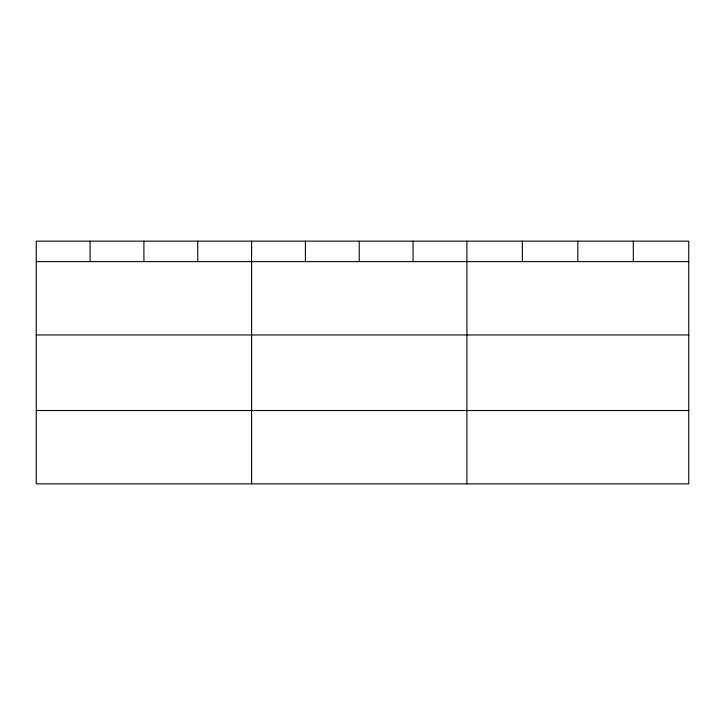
<?xml version="1.0" encoding="UTF-8"?>
<svg xmlns="http://www.w3.org/2000/svg" width="725" height="725" viewBox="0 0 725 725"><rect width="100%" height="100%" fill="white"/><g stroke="black" fill="none" stroke-linecap="round" stroke-linejoin="round"><path stroke-width="1.09" d="M688.75 261.616L688.75 483.856L36.25 483.856L36.25 241.144L688.75 241.144L688.75 261.616L36.25 261.616M36.25 334.95L688.75 334.95M36.25 410.513L688.75 410.513M633.287 241.144L633.287 261.616M577.825 241.144L577.825 261.616M522.362 241.144L522.362 261.616M466.9 241.144L466.9 483.856M413.069 241.144L413.069 261.616M359.237 241.144L359.237 261.616M305.406 241.144L305.406 261.616M251.575 241.144L251.575 483.856M197.744 241.144L197.744 261.616M143.913 241.144L143.913 261.616M90.081 241.144L90.081 261.616"/></g></svg>
